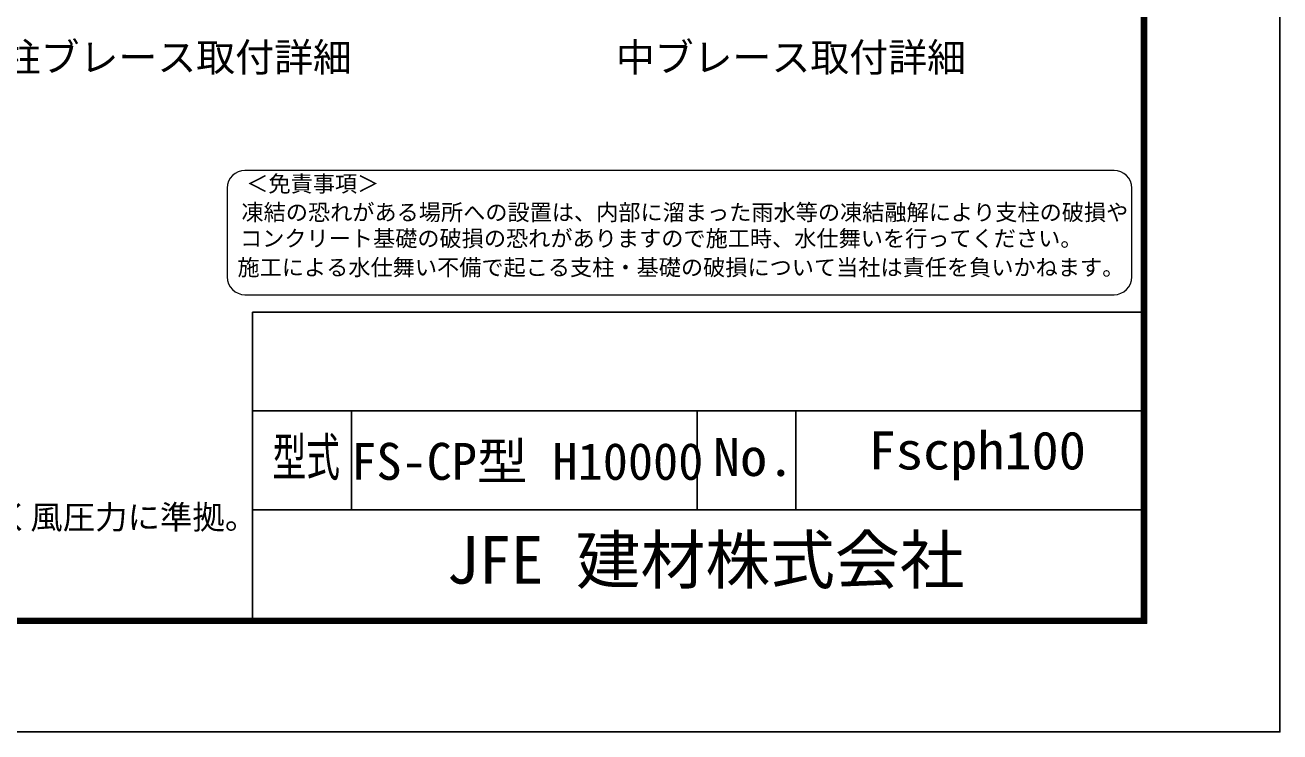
# Model space of a CAD drawing. Units: millimetres, scale not verified. Extents: x -18900 to 18900, y -13365 to 13365.
# Drawn here: x 7467 to 18900, y -13365 to -6923 of the extents above; entities that cross this region are included whole.
import ezdxf
from ezdxf.enums import TextEntityAlignment as Align

# ---------------------------------------------------------------- set-up
doc = ezdxf.new("R2010")
doc.units = ezdxf.units.MM
doc.header["$LTSCALE"] = 50
doc.layers.add('0-0_D-TTL-TXT', color=7, linetype='Continuous', lineweight=13)
doc.layers.add('0-C_D-TTL', color=7, linetype='Continuous', lineweight=25)
doc.styles.add('ＭＳ ゴシック', font='')
doc.styles.get('ＭＳ ゴシック').set_extended_font_data('MS Gothic')

msp = doc.modelspace()

# ---------------------------------------------------------------- linework, layer by layer
at = {"layer": '0-0_D-TTL-TXT', "color": 2}
for p, q in [((17388.93, -8247.15), (9469.88, -8247.15)), ((9307.98, -8409.06), (9307.98, -9218.59)), ((17550.83, -9218.59), (17550.83, -8409.06)), ((9469.88, -9380.5), (17388.93, -9380.5))]:
    msp.add_line(p, q, dxfattribs=at)
for centre, start, end in [((9469.88, -8409.06), 90, 180), ((17388.93, -8409.06), 0, 90), ((9469.88, -9218.59), 180, 270), ((17388.93, -9218.59), 270, 0)]:
    msp.add_arc(centre, 161.91, start, end, dxfattribs=at)
at = {"layer": '0-C_D-TTL'}
for p, q in [((9540, -9540), (9540, -12330)), ((9540, -9540), (17640, -9540)), ((9540, -10440), (17640, -10440)), ((10440, -10440), (10440, -11340)), ((13590, -10440), (13590, -11340)), ((14490, -10440), (14490, -11340)), ((9540, -11340), (17640, -11340))]:
    msp.add_line(p, q, dxfattribs=at)
at = {"layer": '0-C_D-TTL', "color": 2}
msp.add_lwpolyline([(-18900, 13365), (18900, 13365), (18900, -13365), (-18900, -13365)], close=True, dxfattribs=at)
at = {"layer": '0-C_D-TTL'}
for points in [[(-17685, 12375), (17685, 12375), (17685, -12375), (-17685, -12375)], [(-17673.75, 12363.75), (17673.75, 12363.75), (17673.75, -12363.75), (-17673.75, -12363.75)], [(-17662.5, 12352.5), (17662.5, 12352.5), (17662.5, -12352.5), (-17662.5, -12352.5)], [(-17651.25, 12341.25), (17651.25, 12341.25), (17651.25, -12341.25), (-17651.25, -12341.25)], [(-17640, 12330), (17640, 12330), (17640, -12330), (-17640, -12330)]]:
    msp.add_lwpolyline(points, close=True, dxfattribs=at)

# ---------------------------------------------------------------- texts
at = {"layer": '0-0_D-TTL-TXT', "style": 'ＭＳ ゴシック'}
for s, height, p in [('端柱ブレース取付詳細', 259.9, (6898.92, -7424.15)), ('中ブレース取付詳細', 259.9, (12849.04, -7424.83)), ('＜免責事項＞ \u3000\u3000', 148.1, (9481.88, -8487.35)), ('凍結の恐れがある場所への設置は、内部に溜まった雨水等の凍結融解により支柱の破損や', 148.1, (9438.09, -8748.01)), ('コンクリート基礎の破損の恐れがありますので施工時、水仕舞いを行ってください。', 148.1, (9424.78, -8985.77)), ('施工による水仕舞い不備で起こる支柱・基礎の破損について当社は責任を負いかねます。 ', 148.1, (9402.14, -9249.65)), ('FS-CP型 H10000', 336.7, (10438.73, -11168.57)), ('（設計条件）風荷重：昭和57年改正 建築基準法・同施行令に基づく風圧力に準拠。', 216.6, (-1496.02, -11581.21)), ('JFE 建材株式会社', 432.9, (11305.71, -12143.27))]:
    msp.add_text(s, height=height, dxfattribs=at).set_placement(p, align=Align.BOTTOM_LEFT)
for s, width, p in [('Fscph100', 1.05, (15153, -11076.61)), ('型式', 0.65, (9721.2, -11136.61)), ('No.', 1.05, (13734, -11136.61))]:
    msp.add_text(s, height=346.4, dxfattribs=dict(at, width=width)).set_placement(p, align=Align.BOTTOM_LEFT)

doc.saveas('drawing.dxf')
